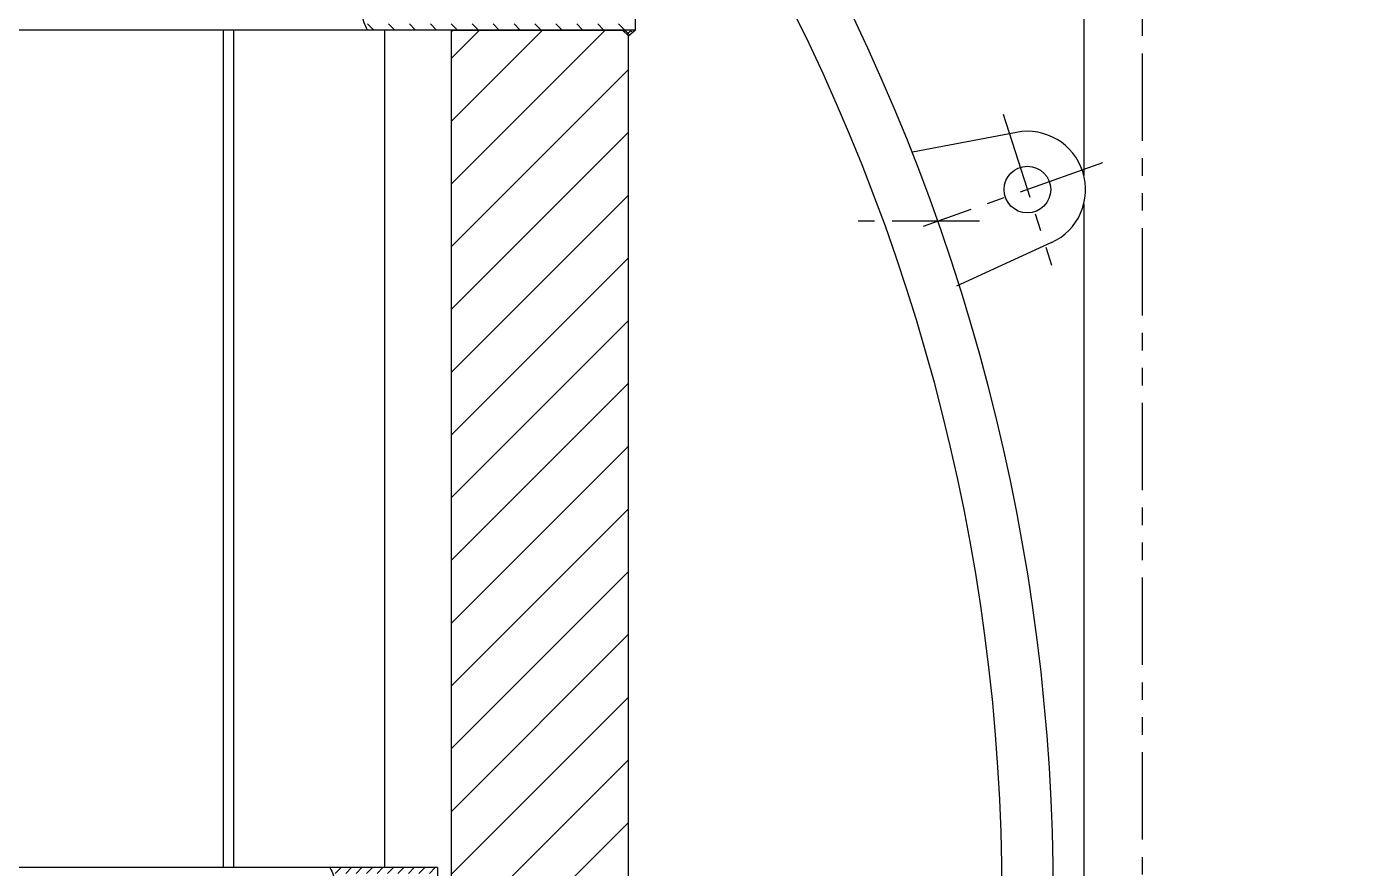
# Model space of a CAD drawing. Header units: millimetres. Extents: x -375 to 12388, y -150 to 8760.
# Drawn here: x 7462 to 8037, y 6353 to 6714 of the extents above; entities that cross this region are included whole.
import ezdxf

# ---------------------------------------------------------------- set-up
doc = ezdxf.new("R2010")
doc.units = ezdxf.units.MM
doc.header["$LTSCALE"] = 30
doc.linetypes.add('CENTER', pattern=[2, 1.25, -0.25, 0.25, -0.25])
doc.linetypes.add('PHANTOM', pattern=[2.5, 1.25, -0.25, 0.25, -0.25, 0.25, -0.25])
for name, color, linetype in [('1轮廓实线层', 4, 'Continuous'), ('2细线层', 7, 'Continuous'), ('3中心线层', 1, 'CENTER'), ('5剖面线层', 2, 'Continuous'), ('9双点划线层', 6, 'PHANTOM')]:
    doc.layers.add(name, color=color, linetype=linetype)

# ---------------------------------------------------------------- blocks, each defined once
blk = doc.blocks.new('浮头盖')
at = {"layer": '1轮廓实线层'}
for p, q in [((-7.56, 328.11), (-52.11, 319.57)), ((7.54, 280.82), (-33.33, 262.12))]:
    blk.add_line(p, q, dxfattribs=at)
blk.add_circle((-2.86, 303.55), 10, dxfattribs=at)
for centre, radius, start, end in [((-863.65, 0), 850, 329.64912, 30.35088), ((-863.65, 0), 872, 330.64283, 29.35717), ((-2.86, 303.55), 25, 294.58739, 100.84759)]:
    blk.add_arc(centre, radius, start, end, dxfattribs=at)
at = {"layer": '3中心线层'}
for p, q in [((-13.21, 335.95), (7.49, 271.16)), ((29.45, 314.95), (-47.66, 287.75)), ((-23.44, 290), (-75.43, 290))]:
    blk.add_line(p, q, dxfattribs=at)

msp = doc.modelspace()

# ---------------------------------------------------------------- hatches: boundary and pattern name
at = {"layer": '5剖面线层'}
h = msp.add_hatch(dxfattribs=at)
h.set_pattern_fill('ANSI31', color=256, scale=6, style=0)
h.paths.add_polyline_path([(7714.83, 6785.99), (7645.33, 6785.99), (7651.5, 6766.99), (7643.83, 6766.99), (7643.83, 6738.86), (7644.83, 6738.28), (7717.33, 6738.28), (7719.83, 6740.78), (7719.83, 6766.99), (7714.83, 6766.99)])
h.paths.add_polyline_path([(7719.83, 6710.53), (7717.33, 6713.03), (7644.83, 6713.03), (7643.83, 6712.45), (7643.83, 6340.99), (7714.83, 6340.99), (7714.83, 6346.99), (7719.83, 6346.99)])
h.paths.add_polyline_path([(7719.83, 6334.99), (7714.83, 6334.99), (7714.83, 6340.99), (7643.83, 6340.99), (7643.83, 5968.82), (7719.83, 5968.82)])
h.paths.add_polyline_path([(7719.83, 5943.82), (7643.83, 5943.82), (7643.83, 5914.99), (7651.5, 5914.99), (7645.33, 5895.99), (7714.83, 5895.99), (7714.83, 5914.99), (7719.83, 5914.99)])
h = msp.add_hatch(dxfattribs=at)
h.set_pattern_fill('ANSI31', color=256, scale=2, angle=90, style=0)
edge = h.paths.add_edge_path()
edge.add_line((7722.83, 6738.15), (7607.99, 6738.15))
edge.add_spline(control_points=[(7607.99, 6738.15), (7608.4, 6737.32), (7608.8, 6736.49), (7609.14, 6735.65)], knot_values=[0, 0, 0, 0, 2.620637, 2.620637, 2.620637, 2.620637], degree=3, periodic=0)
edge.add_line((7609.14, 6735.65), (7722.83, 6735.65))
edge.add_line((7722.83, 6735.65), (7722.83, 6738.15))
h.paths.add_polyline_path([(7722.83, 6715.65), (7615.33, 6715.65), (7615.33, 6713.15), (7722.83, 6713.15)])
edge = h.paths.add_edge_path()
edge.add_line((7615.33, 6715.65), (7606.55, 6715.65))
edge.add_spline(control_points=[(7606.55, 6715.65), (7606.88, 6714.82), (7607.29, 6713.99), (7607.69, 6713.15)], knot_values=[23.733546, 23.733546, 23.733546, 23.733546, 26.354182, 26.354182, 26.354182, 26.354182], degree=3, periodic=0)
edge.add_line((7607.69, 6713.15), (7615.33, 6713.15))
edge.add_line((7615.33, 6713.15), (7615.33, 6715.65))
h = msp.add_hatch(dxfattribs=at)
h.set_pattern_fill('ANSI37', color=256, scale=0.5, angle=90, style=0)
h.paths.add_polyline_path([(7719.83, 6740.78), (7717.33, 6738.28), (7717.33, 6738.15), (7722.83, 6738.15)])
h.paths.add_polyline_path([(7722.83, 6713.15), (7717.33, 6713.15), (7717.33, 6713.03), (7719.83, 6710.53)])
h = msp.add_hatch(dxfattribs=at)
h.set_pattern_fill('ANSI31', color=256, style=0)
h.set_pattern_definition([(45, (4843.3052, 3573.3833), (-2.245064, 2.245064), [])])
edge = h.paths.add_edge_path()
edge.add_spline(control_points=[(7591.69, 6353.49), (7592.12, 6352.65), (7592.55, 6351.82), (7592.91, 6350.99)], knot_values=[0, 0, 0, 0, 2.648049, 2.648049, 2.648049, 2.648049], degree=3, periodic=0)
edge.add_line((7592.91, 6350.99), (7637.83, 6350.99))
edge.add_line((7637.83, 6350.99), (7637.83, 6353.49))
edge.add_line((7637.83, 6353.49), (7591.69, 6353.49))
edge = h.paths.add_edge_path()
edge.add_line((7637.83, 6328.49), (7637.83, 6330.99))
edge.add_line((7637.83, 6330.99), (7590.73, 6330.99))
edge.add_spline(control_points=[(7590.73, 6330.99), (7591.09, 6330.15), (7591.52, 6329.32), (7591.95, 6328.49)], knot_values=[23.705616, 23.705616, 23.705616, 23.705616, 26.353664, 26.353664, 26.353664, 26.353664], degree=3, periodic=0)
edge.add_line((7591.95, 6328.49), (7637.83, 6328.49))

# ---------------------------------------------------------------- linework, layer by layer
at = {"layer": '1轮廓实线层'}
for p, q in [((7915.36, 6854.99), (7915.36, 6650.61)), ((7722.83, 6713.15), (7722.83, 6738.15)), ((1722.83, 6713.15), (7722.83, 6713.15)), ((7545.83, 6713.15), (7545.83, 6353.49)), ((7550.33, 6713.15), (7550.33, 6353.49)), ((7615.33, 6353.49), (7615.33, 6713.15)), ((7643.83, 5968.82), (7643.83, 6713.15)), ((7644.83, 6713.03), (7643.83, 6712.45)), ((7644.83, 6713.03), (7644.83, 6713.15)), ((7644.83, 6713.03), (7717.33, 6713.03)), ((7717.33, 6713.03), (7717.33, 6713.15)), ((7717.33, 6713.03), (7719.83, 6710.53)), ((7719.83, 6710.53), (7722.83, 6713.15)), ((7719.83, 6346.99), (7719.83, 6710.53)), ((7915.36, 6638.47), (7915.36, 5826.99)), ((7550.33, 6353.49), (7407.83, 6353.49)), ((7637.83, 6353.49), (7550.33, 6353.49)), ((7637.83, 6353.49), (7637.83, 6328.49))]:
    msp.add_line(p, q, dxfattribs=at)
for major_axis, ratio in [((0, 512), 0.511719), ((0, 500), 0.5)]:
    msp.add_ellipse((7940.36, 6340.99), major_axis=major_axis, ratio=ratio, start_param=3.141593, end_param=6.283185, dxfattribs=at)
at = {"layer": '2细线层'}
for points in [[(7607.99, 6738.15), (7610, 6731.88), (7605.68, 6719.43), (7607.69, 6713.15)], [(7591.69, 6353.49), (7593.84, 6347.26), (7589.8, 6334.72), (7591.95, 6328.49)]]:
    msp.add_spline(points, degree=3, dxfattribs=at)
at = {"layer": '9双点划线层'}
msp.add_line((7940.36, 6852.99), (7940.36, 5828.99), dxfattribs=at)

# ---------------------------------------------------------------- block references
at = {"layer": '1轮廓实线层'}
msp.add_blockref('浮头盖', (7893.96, 6340.99), dxfattribs=at)

doc.saveas('drawing.dxf')
